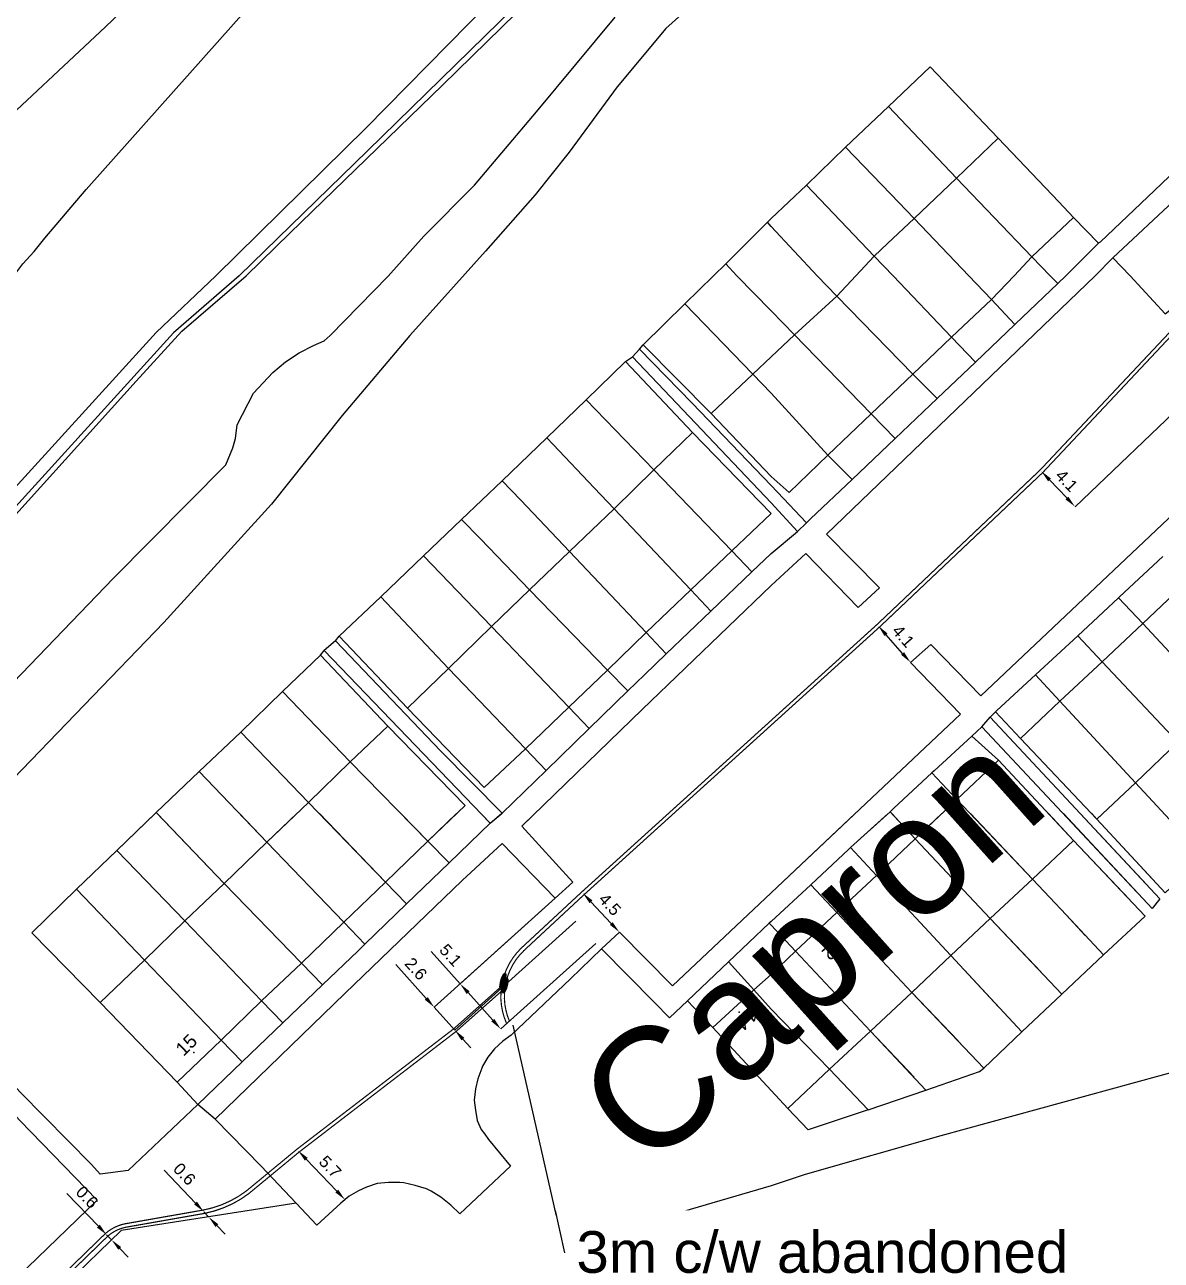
# Model space of a CAD drawing. Header units: millimetres. Extents: x 111502 to 977541, y 8702 to 1044108.
# Drawn here: x 486437.3 to 486532.8, y 236417.4 to 236521.1 of the extents above; entities that cross this region are included whole.
import ezdxf
from ezdxf import colors
from ezdxf.entities.mleader import LeaderData, LeaderLine
from ezdxf.enums import TextEntityAlignment as Align
from ezdxf.math import Vec2, Vec3

# ---------------------------------------------------------------- set-up
doc = ezdxf.new("R2010")
doc.units = ezdxf.units.MM
doc.header["$LTSCALE"] = 0.25
doc.linetypes.add('DASHED2', pattern=[9.525, 6.35, -3.175])
for name, color, linetype in [('00 Text', 7, 'Continuous'), ('E HVSS As Laid Dimensions', 30, 'Continuous'), ('E HVSS As Laid HV', 10, 'Continuous'), ('E HVSS Proposed HV', 10, 'Continuous'), ('X HVSS Site Background', 8, 'Continuous')]:
    doc.layers.add(name, color=color, linetype=linetype)
doc.styles.add('95EE9FB2-FF71-4954-AD40-E1', font='arial.ttf', dxfattribs={"height": 0.2})
doc.styles.add('Arial', font='arial.ttf')
doc.dimstyles.new('HVSS AsLaid', dxfattribs={"dimtxt": 1, "dimasz": 1, "dimexe": 0, "dimexo": 0, "dimgap": 0.5, "dimtad": 1, "dimdec": 1, "dimzin": 1, "dimdsep": 46, "dimtxsty": 'Arial', "dimcen": 0.09, "dimadec": 0, "dimazin": 0, "dimtfac": 1, "dimtdec": 1, "dimtmove": 0, "dimatfit": 3, "dimfxl": 1, "dimtolj": 1, "dimtzin": 0, "dimarcsym": 0})

# ---------------------------------------------------------------- blocks, each defined once
blk = doc.blocks.new('OS MAP 060722')
at = {"layer": 'X HVSS Site Background'}
for points in [[(-2313.93, -2551.56), (-2317.18, -2554.56), (-2322.53, -2560.06), (-2335.88, -2573.86), (-2342.48, -2580.56), (-2345.68, -2583.76), (-2351.53, -2589.91), (-2364.63, -2603.61), (-2366.48, -2605.41), (-2376.63, -2614.86)], [(-2400.13, -2665.37), (-2396.48, -2659.21), (-2395.98, -2658.41), (-2393.38, -2654.06), (-2393.28, -2653.91), (-2390.13, -2648.96), (-2386.43, -2642.96), (-2384.13, -2639.21), (-2382.63, -2636.66), (-2381.33, -2634.86), (-2377.98, -2630.86), (-2374.18, -2626.31), (-2373.43, -2625.31), (-2372.48, -2624.26), (-2371.58, -2623.16), (-2368.13, -2619.06), (-2352.08, -2601.06), (-2343.53, -2591.81), (-2339.68, -2587.76), (-2326.88, -2574.71), (-2319.28, -2566.91), (-2310.58, -2558.51), (-2297.58, -2547.11)], [(-2394.23, -2669.82), (-2393.13, -2668.21), (-2391.08, -2665.26), (-2389.98, -2664.11), (-2382.88, -2656.11), (-2363.93, -2635.16), (-2360.08, -2630.96), (-2354.68, -2626.31), (-2350.98, -2622.71), (-2338.18, -2610.31), (-2328.28, -2600.61), (-2320.73, -2592.96), (-2310.58, -2582.51), (-2298.38, -2570.46), (-2296.53, -2568.66), (-2284.78, -2556.21), (-2274.73, -2545.01)], [(-2383.48, -2656.06), (-2384.33, -2655.31), (-2362.23, -2631.06), (-2357.23, -2626.31), (-2344.63, -2613.91), (-2327.33, -2596.31), (-2310.58, -2578.76), (-2301.18, -2567.91), (-2288.13, -2554.36), (-2276.18, -2541.61), (-2265.78, -2530.11), (-2259.08, -2523.16), (-2258.68, -2522.91), (-2258.28, -2522.61), (-2257.93, -2522.31), (-2257.58, -2521.96), (-2257.28, -2521.56), (-2256.78, -2520.81), (-2256.38, -2519.91), (-2256.13, -2519.11), (-2256.03, -2517.91), (-2254.78, -2518.06)], [(-2254.78, -2518.06), (-2254.58, -2520.16), (-2254.58, -2520.86), (-2254.68, -2521.21), (-2254.78, -2521.61), (-2254.93, -2521.91), (-2255.08, -2522.26), (-2255.28, -2522.51), (-2255.48, -2522.81), (-2255.78, -2523.06), (-2263.63, -2531.81), (-2274.83, -2544.21), (-2287.63, -2558.61), (-2301.23, -2572.41), (-2310.58, -2581.46), (-2327.23, -2598.96), (-2344.48, -2615.81), (-2355.28, -2626.31), (-2360.78, -2631.11), (-2383.48, -2656.06)], [(-2375.65, -2661.88), (-2365.84, -2651.73), (-2356.39, -2642.19), (-2355.79, -2640.76), (-2355.58, -2639.96), (-2355.44, -2638.82), (-2354.07, -2636.15), (-2352.43, -2634.44), (-2351.38, -2633.54), (-2350.24, -2632.78), (-2349.02, -2632.16), (-2348.12, -2631.76), (-2347.61, -2631.32), (-2342.74, -2626.33), (-2339.76, -2622.98), (-2335.49, -2618.71), (-2330.3, -2612.55), (-2323.69, -2604.61)], [(-2315.64, -2602.15), (-2319.44, -2605.55), (-2323.52, -2610.45), (-2327.56, -2615.94), (-2330.41, -2619.51), (-2334.57, -2624.24), (-2340.93, -2631.31), (-2346.61, -2638.05), (-2352.55, -2645.47), (-2361.58, -2655.4), (-2374.98, -2669.3)], [(-2300.73, -2612.11), (-2297.23, -2608.76), (-2291.53, -2614.76)], [(-2304.33, -2615.51), (-2300.73, -2612.11)], [(-2295.03, -2618.11), (-2300.73, -2612.11)], [(-2283.09, -2623.57), (-2283.03, -2623.51), (-2282.93, -2623.46), (-2278.38, -2619.16), (-2273.43, -2614.41), (-2271.76, -2612.83), (-2271.68, -2612.76)], [(-2307.63, -2618.71), (-2304.33, -2615.51)], [(-2304.33, -2615.51), (-2300.53, -2619.47), (-2298.58, -2621.51)], [(-2295.03, -2618.11), (-2291.53, -2614.76)], [(-2291.53, -2614.76), (-2286.43, -2620.11), (-2285.18, -2621.41)], [(-2310.88, -2621.81), (-2310.58, -2621.51), (-2307.63, -2618.71)], [(-2301.93, -2624.66), (-2307.63, -2618.71)], [(-2298.58, -2621.51), (-2295.03, -2618.11)], [(-2288.68, -2624.71), (-2295.03, -2618.11)], [(-2281.88, -2624.81), (-2280.43, -2626.31), (-2277.48, -2629.51), (-2276.68, -2628.86), (-2276.03, -2628.11), (-2275.48, -2627.31), (-2274.98, -2626.31), (-2274.78, -2625.31), (-2274.68, -2624.31), (-2274.78, -2623.31), (-2274.98, -2622.46), (-2275.28, -2621.56), (-2275.73, -2620.66), (-2276.28, -2619.76), (-2276.38, -2619.66)], [(-2281.88, -2624.81), (-2276.38, -2619.66)], [(-2314.38, -2625.31), (-2310.88, -2621.81)], [(-2305.08, -2628.01), (-2306.73, -2626.31), (-2310.58, -2622.16), (-2310.88, -2621.81)], [(-2301.93, -2624.66), (-2300.8, -2623.6), (-2298.58, -2621.51)], [(-2298.58, -2621.51), (-2293.98, -2626.31), (-2292.08, -2628.31)], [(-2285.18, -2621.41), (-2288.68, -2624.71)], [(-2285.18, -2621.41), (-2283.09, -2623.57)], [(-2286.51, -2626.96), (-2285.83, -2626.31), (-2283.09, -2623.57)], [(-2357.28, -2697.11), (-2346.38, -2686.56), (-2336.53, -2677.06), (-2333.18, -2673.96), (-2328.73, -2678.56), (-2327.23, -2677.21), (-2331.53, -2672.51), (-2321.43, -2662.71), (-2310.58, -2652.31), (-2307.68, -2649.61), (-2303.28, -2654.16), (-2301.48, -2652.51), (-2305.93, -2648.01), (-2283.38, -2626.31), (-2281.88, -2624.81)], [(-2305.08, -2628.01), (-2303.48, -2626.31), (-2301.93, -2624.66)], [(-2295.43, -2631.46), (-2300.33, -2626.31), (-2301.93, -2624.66)], [(-2288.68, -2624.71), (-2290.18, -2626.31), (-2292.08, -2628.31)], [(-2286.51, -2626.96), (-2287.14, -2626.31), (-2288.68, -2624.71)], [(-2317.83, -2628.66), (-2315.43, -2626.31), (-2314.38, -2625.31)], [(-2314.38, -2625.31), (-2313.48, -2626.31), (-2310.58, -2629.26), (-2308.63, -2631.26)], [(-2286.51, -2626.96), (-2290.08, -2630.36), (-2290.11, -2630.39)], [(-2308.63, -2631.26), (-2305.08, -2628.01)], [(-2298.68, -2634.56), (-2305.08, -2628.01)], [(-2317.83, -2628.66), (-2321.33, -2632.11)], [(-2317.83, -2628.66), (-2312.13, -2634.56)], [(-2292.08, -2628.31), (-2295.43, -2631.46)], [(-2290.11, -2630.39), (-2292.08, -2628.31)], [(-2290.11, -2630.39), (-2293.43, -2633.56)], [(-2321.63, -2632.46), (-2321.33, -2632.11)], [(-2321.33, -2632.11), (-2315.63, -2637.86)], [(-2312.13, -2634.56), (-2310.58, -2633.11), (-2308.63, -2631.26)], [(-2302.18, -2637.91), (-2308.63, -2631.26)], [(-2295.43, -2631.46), (-2298.68, -2634.56)], [(-2295.43, -2631.46), (-2293.43, -2633.56)], [(-2322.83, -2633.51), (-2322.23, -2633.11)], [(-2322.23, -2633.11), (-2321.63, -2632.46)], [(-2308.38, -2647.76), (-2310.58, -2645.36), (-2322.23, -2633.11)], [(-2309.56, -2644.99), (-2310.58, -2643.91), (-2317.23, -2637.01), (-2321.63, -2632.46)], [(-2326.13, -2636.71), (-2322.83, -2633.51)], [(-2322.83, -2633.51), (-2317.18, -2639.46)], [(-2293.43, -2633.56), (-2296.63, -2636.61)], [(-2312.13, -2634.56), (-2315.63, -2637.86)], [(-2305.83, -2641.36), (-2310.58, -2636.16), (-2312.13, -2634.56)], [(-2298.68, -2634.56), (-2302.18, -2637.91)], [(-2298.68, -2634.56), (-2296.63, -2636.61)], [(-2329.43, -2639.91), (-2326.13, -2636.71)], [(-2326.13, -2636.71), (-2320.43, -2642.61)], [(-2296.63, -2636.61), (-2300.18, -2639.96)], [(-2315.63, -2637.86), (-2310.58, -2643.16), (-2309.08, -2644.51), (-2305.83, -2641.36)], [(-2302.18, -2637.91), (-2305.83, -2641.36)], [(-2302.18, -2637.91), (-2300.18, -2639.96)], [(-2324.83, -2682.81), (-2323.33, -2681.41), (-2318.88, -2685.91), (-2310.58, -2678.11), (-2294.68, -2663.11), (-2298.88, -2658.76), (-2297.18, -2657.26), (-2292.98, -2661.56), (-2268.63, -2638.56)], [(-2317.18, -2639.46), (-2320.43, -2642.61)], [(-2313.88, -2649.41), (-2310.58, -2646.26), (-2317.18, -2639.46)], [(-2333.18, -2643.51), (-2329.43, -2639.91)], [(-2323.78, -2645.86), (-2325.44, -2644.11), (-2328.9, -2640.46), (-2329.43, -2639.91)], [(-2300.18, -2639.96), (-2303.78, -2643.41)], [(-2305.83, -2641.36), (-2303.78, -2643.41)], [(-2320.43, -2642.61), (-2323.78, -2645.86)], [(-2320.43, -2642.61), (-2313.88, -2649.41)], [(-2336.58, -2646.76), (-2333.18, -2643.51)], [(-2333.18, -2643.51), (-2331.62, -2645.15), (-2327.53, -2649.46)], [(-2303.78, -2643.41), (-2307.28, -2646.71), (-2307.63, -2647.06)], [(-2307.63, -2647.06), (-2309.56, -2644.99)], [(-2339.78, -2649.81), (-2336.58, -2646.76)], [(-2330.88, -2652.66), (-2335.01, -2648.38), (-2336.58, -2646.76)], [(-2323.78, -2645.86), (-2327.53, -2649.46)], [(-2317.33, -2652.66), (-2323.78, -2645.86)], [(-2312.2, -2651.16), (-2310.58, -2649.61), (-2308.38, -2647.76)], [(-2308.38, -2647.76), (-2307.63, -2647.06)], [(-2343.38, -2653.26), (-2339.78, -2649.81)], [(-2339.78, -2649.81), (-2334.08, -2655.76)], [(-2327.53, -2649.46), (-2330.88, -2652.66)], [(-2327.53, -2649.46), (-2321.08, -2656.26)], [(-2317.33, -2652.66), (-2313.88, -2649.41)], [(-2313.88, -2649.41), (-2312.2, -2651.16)], [(-2277.7, -2649.87), (-2281.33, -2653.26), (-2281.41, -2653.33)], [(-2312.2, -2651.16), (-2315.64, -2654.45)], [(-2330.88, -2652.66), (-2334.08, -2655.76)], [(-2324.33, -2659.41), (-2330.88, -2652.66)], [(-2321.08, -2656.26), (-2317.33, -2652.66)], [(-2317.33, -2652.66), (-2315.64, -2654.45)], [(-2275.68, -2652.01), (-2279.38, -2655.51)], [(-2346.88, -2656.56), (-2343.38, -2653.26)], [(-2337.68, -2659.26), (-2343.38, -2653.26)], [(-2281.41, -2653.33), (-2284.84, -2656.52)], [(-2281.41, -2653.33), (-2279.38, -2655.51)], [(-2315.64, -2654.45), (-2319.39, -2658.04)], [(-2334.08, -2655.76), (-2337.68, -2659.26)], [(-2334.08, -2655.76), (-2327.58, -2662.51)], [(-2279.38, -2655.51), (-2282.78, -2658.71)], [(-2273.08, -2662.26), (-2279.38, -2655.51)], [(-2347.18, -2656.96), (-2348.13, -2657.76)], [(-2347.18, -2656.96), (-2346.88, -2656.56)], [(-2333.18, -2671.41), (-2338.33, -2666.21), (-2347.18, -2656.96)], [(-2341.13, -2662.61), (-2346.88, -2656.56)], [(-2324.33, -2659.41), (-2321.08, -2656.26)], [(-2321.08, -2656.26), (-2319.39, -2658.04)], [(-2284.84, -2656.52), (-2288.36, -2659.79), (-2288.37, -2659.8)], [(-2284.84, -2656.52), (-2282.78, -2658.71)], [(-2351.63, -2661.21), (-2348.43, -2658.16)], [(-2348.43, -2658.16), (-2348.13, -2657.76)], [(-2348.43, -2658.16), (-2342.78, -2664.11)], [(-2348.13, -2657.76), (-2334.18, -2672.26)], [(-2319.39, -2658.04), (-2321.23, -2659.81), (-2322.63, -2661.16)], [(-2282.78, -2658.71), (-2286.33, -2662.01)], [(-2276.43, -2665.46), (-2282.78, -2658.71)], [(-2337.68, -2659.26), (-2341.13, -2662.61)], [(-2331.23, -2666.01), (-2337.68, -2659.26)], [(-2327.58, -2662.51), (-2324.33, -2659.41)], [(-2324.33, -2659.41), (-2322.63, -2661.16)], [(-2288.37, -2659.8), (-2288.38, -2659.81), (-2291.63, -2662.81), (-2291.74, -2662.92)], [(-2288.37, -2659.8), (-2286.33, -2662.01)], [(-2355.13, -2664.61), (-2351.63, -2661.21)], [(-2351.63, -2661.21), (-2345.93, -2667.11)], [(-2322.63, -2661.16), (-2325.86, -2664.3)], [(-2286.33, -2662.01), (-2289.63, -2665.16)], [(-2279.98, -2668.86), (-2286.33, -2662.01)], [(-2341.13, -2662.61), (-2334.68, -2669.26), (-2331.23, -2666.01)], [(-2331.23, -2666.01), (-2327.58, -2662.51)], [(-2327.58, -2662.51), (-2325.86, -2664.3)], [(-2292.88, -2664.16), (-2292.18, -2663.36)], [(-2291.74, -2662.92), (-2292.18, -2663.36)], [(-2292.18, -2663.36), (-2279.04, -2677.42)], [(-2291.74, -2662.92), (-2289.63, -2665.16)], [(-2342.78, -2664.11), (-2345.93, -2667.11)], [(-2342.78, -2664.11), (-2336.28, -2670.76), (-2339.43, -2673.76)], [(-2325.86, -2664.3), (-2329.49, -2667.83)], [(-2292.88, -2664.16), (-2293.73, -2664.96)], [(-2279.83, -2678.07), (-2292.88, -2664.16)], [(-2358.63, -2667.91), (-2355.13, -2664.61)], [(-2349.43, -2670.51), (-2355.13, -2664.61)], [(-2293.73, -2664.96), (-2296.88, -2667.86), (-2297.08, -2668.04)], [(-2291.48, -2666.96), (-2293.73, -2664.96)], [(-2289.63, -2665.16), (-2283.23, -2671.91)], [(-2279.98, -2668.86), (-2276.43, -2665.46)], [(-2331.23, -2666.01), (-2329.49, -2667.83)], [(-2345.93, -2667.11), (-2349.43, -2670.51)], [(-2345.93, -2667.11), (-2339.43, -2673.76)], [(-2294.98, -2670.26), (-2291.48, -2666.96)], [(-2291.48, -2666.96), (-2285.18, -2673.71)], [(-2362.23, -2671.36), (-2358.63, -2667.91)], [(-2358.63, -2667.91), (-2352.93, -2673.86)], [(-2329.49, -2667.83), (-2333.18, -2671.41)], [(-2297.08, -2668.04), (-2300.28, -2671.01), (-2300.6, -2671.3)], [(-2297.08, -2668.04), (-2294.98, -2670.26)], [(-2283.23, -2671.91), (-2279.98, -2668.86)], [(-2276.03, -2673.11), (-2279.98, -2668.86)], [(-2349.43, -2670.51), (-2352.93, -2673.86)], [(-2342.98, -2677.21), (-2349.43, -2670.51)], [(-2298.48, -2673.56), (-2294.98, -2670.26)], [(-2288.63, -2676.96), (-2294.98, -2670.26)], [(-2365.53, -2674.56), (-2362.23, -2671.36)], [(-2365.53, -2674.56), (-2362.32, -2671.45)], [(-2356.53, -2677.31), (-2362.23, -2671.36)], [(-2356.53, -2677.31), (-2362.14, -2671.45)], [(-2357.28, -2697.11), (-2346.38, -2686.56), (-2336.53, -2677.06), (-2333.18, -2673.96), (-2328.73, -2678.56), (-2327.23, -2677.21), (-2331.53, -2672.51), (-2330.43, -2671.45)], [(-2355.24, -2671.45), (-2352.93, -2673.86)], [(-2350.41, -2671.45), (-2352.93, -2673.86)], [(-2342.98, -2677.21), (-2348.52, -2671.45)], [(-2341.68, -2671.45), (-2339.43, -2673.76)], [(-2337, -2671.45), (-2339.43, -2673.76)], [(-2334.96, -2671.45), (-2334.18, -2672.26)], [(-2334.18, -2672.26), (-2333.18, -2671.41)], [(-2334.18, -2672.26), (-2333.22, -2671.45)], [(-2324.83, -2682.81), (-2323.33, -2681.41), (-2318.88, -2685.91), (-2310.58, -2678.11), (-2303.52, -2671.45)], [(-2300.6, -2671.3), (-2303.92, -2674.31)], [(-2300.76, -2671.45), (-2303.92, -2674.31)], [(-2300.6, -2671.3), (-2298.48, -2673.56)], [(-2300.46, -2671.45), (-2298.48, -2673.56)], [(-2298.48, -2673.56), (-2296.24, -2671.45)], [(-2288.63, -2676.96), (-2293.85, -2671.45)], [(-2287.29, -2671.45), (-2285.18, -2673.71)], [(-2284.62, -2671.45), (-2277.93, -2678.61), (-2278.58, -2679.41), (-2286.04, -2671.45)], [(-2283.66, -2671.45), (-2283.23, -2671.91)], [(-2283.23, -2671.91), (-2282.74, -2671.45)], [(-2334.18, -2672.26), (-2337.64, -2675.59)], [(-2334.18, -2672.26), (-2337.64, -2675.59)], [(-2278.52, -2676.99), (-2283.23, -2671.91)], [(-2274.23, -2675.06), (-2277.48, -2678.11), (-2283.23, -2671.91)], [(-2342.98, -2677.21), (-2339.43, -2673.76)], [(-2342.98, -2677.21), (-2339.43, -2673.76)], [(-2339.43, -2673.76), (-2337.64, -2675.59)], [(-2339.43, -2673.76), (-2337.64, -2675.59)], [(-2301.73, -2676.66), (-2298.48, -2673.56)], [(-2301.73, -2676.66), (-2298.48, -2673.56)], [(-2292.18, -2680.26), (-2298.48, -2673.56)], [(-2292.18, -2680.26), (-2298.48, -2673.56)], [(-2288.63, -2676.96), (-2285.18, -2673.71)], [(-2288.63, -2676.96), (-2285.18, -2673.71)], [(-2280.52, -2678.64), (-2285.18, -2673.71)], [(-2282.68, -2683.31), (-2279.18, -2680.06), (-2285.18, -2673.71)], [(-2368.93, -2677.81), (-2365.53, -2674.56)], [(-2368.93, -2677.81), (-2365.53, -2674.56)], [(-2365.53, -2674.56), (-2359.83, -2680.46)], [(-2365.53, -2674.56), (-2359.83, -2680.46)], [(-2352.93, -2673.86), (-2356.53, -2677.31)], [(-2352.93, -2673.86), (-2356.53, -2677.31)], [(-2352.93, -2673.86), (-2346.48, -2680.56)], [(-2352.93, -2673.86), (-2346.48, -2680.56)], [(-2303.92, -2674.31), (-2304.08, -2674.46), (-2307.23, -2677.41), (-2307.26, -2677.44)], [(-2303.92, -2674.31), (-2304.08, -2674.46), (-2307.23, -2677.41), (-2307.26, -2677.44)], [(-2303.92, -2674.31), (-2301.73, -2676.66)], [(-2303.92, -2674.31), (-2301.73, -2676.66)], [(-2337.64, -2675.59), (-2341.22, -2679.04)], [(-2337.64, -2675.59), (-2341.22, -2679.04)], [(-2305.08, -2679.76), (-2301.73, -2676.66)], [(-2305.08, -2679.76), (-2301.73, -2676.66)], [(-2295.48, -2683.36), (-2301.73, -2676.66)], [(-2295.48, -2683.36), (-2301.73, -2676.66)], [(-2366.93, -2687.31), (-2372.68, -2681.46), (-2368.93, -2677.81)], [(-2366.93, -2687.31), (-2372.68, -2681.46), (-2368.93, -2677.81)], [(-2363.23, -2683.76), (-2368.93, -2677.81)], [(-2363.23, -2683.76), (-2368.93, -2677.81)], [(-2356.53, -2677.31), (-2359.83, -2680.46)], [(-2356.53, -2677.31), (-2359.83, -2680.46)], [(-2350.03, -2684.01), (-2356.53, -2677.31)], [(-2350.03, -2684.01), (-2356.53, -2677.31)], [(-2346.48, -2680.56), (-2342.98, -2677.21)], [(-2346.48, -2680.56), (-2342.98, -2677.21)], [(-2342.98, -2677.21), (-2341.22, -2679.04)], [(-2342.98, -2677.21), (-2341.22, -2679.04)], [(-2307.26, -2677.44), (-2310.58, -2680.51), (-2310.74, -2680.66)], [(-2307.26, -2677.44), (-2310.58, -2680.51), (-2310.74, -2680.66)], [(-2307.26, -2677.44), (-2305.08, -2679.76)], [(-2307.26, -2677.44), (-2305.08, -2679.76)], [(-2292.18, -2680.26), (-2288.63, -2676.96)], [(-2292.18, -2680.26), (-2288.63, -2676.96)], [(-2287.18, -2678.5), (-2288.63, -2676.96)], [(-2287.18, -2678.5), (-2288.63, -2676.96)], [(-2285.82, -2679.95), (-2287.18, -2678.5)], [(-2285.82, -2679.95), (-2287.18, -2678.5)], [(-2341.22, -2679.04), (-2344.7, -2682.4)], [(-2341.22, -2679.04), (-2344.7, -2682.4)], [(-2308.53, -2683.01), (-2305.08, -2679.76)], [(-2308.53, -2683.01), (-2305.08, -2679.76)], [(-2298.78, -2686.46), (-2305.08, -2679.76)], [(-2298.78, -2686.46), (-2305.08, -2679.76)], [(-2284.2, -2681.69), (-2285.82, -2679.95)], [(-2282.68, -2683.31), (-2285.82, -2679.95)], [(-2359.83, -2680.46), (-2363.23, -2683.76)], [(-2359.83, -2680.46), (-2363.23, -2683.76)], [(-2359.83, -2680.46), (-2353.38, -2687.16)], [(-2359.83, -2680.46), (-2353.38, -2687.16)], [(-2350.03, -2684.01), (-2346.48, -2680.56)], [(-2350.03, -2684.01), (-2346.48, -2680.56)], [(-2346.48, -2680.56), (-2344.7, -2682.4)], [(-2346.48, -2680.56), (-2344.7, -2682.4)], [(-2314.17, -2683.9), (-2310.74, -2680.66)], [(-2314.17, -2683.9), (-2310.74, -2680.66)], [(-2310.74, -2680.66), (-2310.58, -2680.83), (-2308.53, -2683.01)], [(-2310.74, -2680.66), (-2310.58, -2680.83), (-2308.53, -2683.01)], [(-2295.48, -2683.36), (-2292.18, -2680.26)], [(-2295.48, -2683.36), (-2292.18, -2680.26)], [(-2287.92, -2684.77), (-2292.18, -2680.26)], [(-2286.18, -2686.61), (-2292.18, -2680.26)], [(-2324.83, -2682.81), (-2327.43, -2685.31), (-2332.43, -2690.06), (-2333.13, -2690.56), (-2333.83, -2691.21), (-2334.38, -2691.91), (-2334.83, -2692.66), (-2334.88, -2692.81), (-2335.23, -2693.71), (-2335.43, -2694.56), (-2335.53, -2695.51), (-2335.43, -2696.36), (-2335.28, -2697.21), (-2334.93, -2697.96), (-2334.63, -2698.36), (-2334.33, -2698.81), (-2332.48, -2701.06), (-2336.73, -2705.06), (-2337.48, -2704.31), (-2338.33, -2703.66), (-2339.13, -2703.16), (-2339.53, -2702.96), (-2340.48, -2702.66), (-2341.43, -2702.46), (-2341.78, -2702.41), (-2342.73, -2702.41), (-2343.68, -2702.51), (-2344.58, -2702.81), (-2345.23, -2703.11), (-2346.03, -2703.56), (-2346.73, -2704.16), (-2348.73, -2706.01), (-2350.48, -2704.16)], [(-2324.83, -2682.81), (-2327.43, -2685.31), (-2332.43, -2690.06), (-2333.13, -2690.56), (-2333.83, -2691.21), (-2334.38, -2691.91), (-2334.83, -2692.66), (-2334.88, -2692.81), (-2335.23, -2693.71), (-2335.43, -2694.56), (-2335.53, -2695.51), (-2335.43, -2696.36), (-2335.28, -2697.21), (-2334.93, -2697.96), (-2334.63, -2698.36), (-2334.33, -2698.81), (-2332.48, -2701.06), (-2336.73, -2705.06), (-2337.48, -2704.31), (-2338.33, -2703.66), (-2339.13, -2703.16), (-2339.53, -2702.96), (-2340.48, -2702.66), (-2341.43, -2702.46), (-2341.78, -2702.41), (-2342.73, -2702.41), (-2343.68, -2702.51), (-2344.58, -2702.81), (-2345.23, -2703.11), (-2346.03, -2703.56), (-2346.73, -2704.16), (-2348.73, -2706.01), (-2350.48, -2704.16)], [(-2344.7, -2682.4), (-2345.28, -2682.96), (-2348.27, -2685.83)], [(-2344.7, -2682.4), (-2345.28, -2682.96), (-2348.27, -2685.83)], [(-2324.83, -2682.81), (-2320.38, -2687.31), (-2319.12, -2688.59), (-2317.61, -2687.16)], [(-2324.83, -2682.81), (-2320.38, -2687.31), (-2319.12, -2688.59), (-2317.61, -2687.16)], [(-2312.03, -2686.26), (-2310.58, -2684.96), (-2308.53, -2683.01)], [(-2312.03, -2686.26), (-2310.58, -2684.96), (-2308.53, -2683.01)], [(-2302.23, -2689.71), (-2308.53, -2683.01)], [(-2302.23, -2689.71), (-2308.53, -2683.01)], [(-2363.23, -2683.76), (-2366.93, -2687.31)], [(-2363.23, -2683.76), (-2366.93, -2687.31)], [(-2356.78, -2690.46), (-2363.23, -2683.76)], [(-2356.78, -2690.46), (-2363.23, -2683.76)], [(-2353.38, -2687.16), (-2350.03, -2684.01)], [(-2353.38, -2687.16), (-2350.03, -2684.01)], [(-2350.03, -2684.01), (-2348.27, -2685.83)], [(-2350.03, -2684.01), (-2348.27, -2685.83)], [(-2317.61, -2687.16), (-2314.17, -2683.9)], [(-2317.61, -2687.16), (-2314.17, -2683.9)], [(-2314.17, -2683.9), (-2312.03, -2686.26)], [(-2314.17, -2683.9), (-2312.03, -2686.26)], [(-2298.78, -2686.46), (-2295.48, -2683.36)], [(-2298.78, -2686.46), (-2295.48, -2683.36)], [(-2291.45, -2687.69), (-2295.48, -2683.36)], [(-2289.53, -2689.76), (-2295.48, -2683.36)], [(-2286.18, -2686.61), (-2282.68, -2683.31)], [(-2358.73, -2695.86), (-2364.58, -2701.41), (-2366.93, -2701.71), (-2367.68, -2700.91), (-2373.63, -2694.86), (-2374.28, -2694.16), (-2378.29, -2689.88), (-2380.33, -2687.7), (-2383.25, -2684.71)], [(-2358.73, -2695.86), (-2364.58, -2701.41), (-2366.93, -2701.71), (-2367.68, -2700.91), (-2373.63, -2694.86), (-2374.28, -2694.16), (-2378.29, -2689.88), (-2380.33, -2687.7), (-2383.25, -2684.71)], [(-2348.27, -2685.83), (-2351.59, -2689.02)], [(-2348.27, -2685.83), (-2351.59, -2689.02)], [(-2257.53, -2686.06), (-2261.88, -2688.36), (-2265.23, -2689.81), (-2267.73, -2690.66), (-2296.33, -2698.51), (-2307.73, -2701.76), (-2310.58, -2702.71), (-2318.53, -2705.01), (-2322.64, -2706.27), (-2327.21, -2707.68)], [(-2356.78, -2690.46), (-2353.38, -2687.16)], [(-2356.78, -2690.46), (-2353.38, -2687.16)], [(-2353.38, -2687.16), (-2351.59, -2689.02)], [(-2353.38, -2687.16), (-2351.59, -2689.02)], [(-2315.48, -2689.41), (-2317.61, -2687.16)], [(-2315.48, -2689.41), (-2317.61, -2687.16)], [(-2315.48, -2689.41), (-2312.03, -2686.26)], [(-2315.48, -2689.41), (-2312.03, -2686.26)], [(-2305.68, -2692.91), (-2310.58, -2687.86), (-2312.03, -2686.26)], [(-2305.68, -2692.91), (-2310.58, -2687.86), (-2312.03, -2686.26)], [(-2302.23, -2689.71), (-2298.78, -2686.46)], [(-2302.23, -2689.71), (-2298.78, -2686.46)], [(-2294.89, -2690.54), (-2298.78, -2686.46)], [(-2292.73, -2692.81), (-2298.78, -2686.46)], [(-2289.53, -2689.76), (-2286.18, -2686.61)], [(-2366.93, -2687.31), (-2360.48, -2694.01)], [(-2366.93, -2687.31), (-2360.48, -2694.01)], [(-2351.59, -2689.02), (-2355.01, -2692.3)], [(-2351.59, -2689.02), (-2355.01, -2692.3)], [(-2309.18, -2696.21), (-2310.58, -2694.71), (-2315.48, -2689.41)], [(-2309.18, -2696.21), (-2310.58, -2694.71), (-2315.48, -2689.41)], [(-2305.68, -2692.91), (-2302.23, -2689.71)], [(-2305.68, -2692.91), (-2302.23, -2689.71)], [(-2298.58, -2693.59), (-2302.23, -2689.71)], [(-2297.58, -2694.66), (-2302.23, -2689.71)], [(-2292.73, -2692.81), (-2289.53, -2689.76)], [(-2360.48, -2694.01), (-2356.78, -2690.46)], [(-2360.48, -2694.01), (-2356.78, -2690.46)], [(-2356.78, -2690.46), (-2355.01, -2692.3)], [(-2356.78, -2690.46), (-2355.01, -2692.3)], [(-2355.01, -2692.3), (-2358.73, -2695.86)], [(-2355.01, -2692.3), (-2358.73, -2695.86)], [(-2309.18, -2696.21), (-2305.68, -2692.91)], [(-2309.18, -2696.21), (-2305.68, -2692.91)], [(-2302.43, -2696.31), (-2305.68, -2692.91)], [(-2302.43, -2696.31), (-2305.68, -2692.91)], [(-2297.58, -2694.66), (-2293.08, -2693.11), (-2292.73, -2692.81)], [(-2360.48, -2694.01), (-2358.73, -2695.86)], [(-2360.48, -2694.01), (-2358.73, -2695.86)], [(-2375.28, -2695.36), (-2375.13, -2695.66), (-2373.68, -2697.21), (-2367.18, -2703.91)], [(-2375.28, -2695.36), (-2375.13, -2695.66), (-2373.68, -2697.21), (-2367.18, -2703.91)], [(-2302.43, -2696.31), (-2297.58, -2694.66)], [(-2357.28, -2697.11), (-2358.73, -2695.86)], [(-2357.28, -2697.11), (-2358.73, -2695.86)], [(-2302.43, -2696.31), (-2307.48, -2698.01), (-2309.18, -2696.21)], [(-2302.43, -2696.31), (-2307.48, -2698.01), (-2309.18, -2696.21)], [(-2302.43, -2696.31), (-2301.45, -2695.98)], [(-2350.48, -2704.16), (-2353.43, -2701.06), (-2357.28, -2697.11)], [(-2350.48, -2704.16), (-2353.43, -2701.06), (-2357.28, -2697.11)], [(-2308.91, -2702.15), (-2310.58, -2702.71), (-2318.53, -2705.01), (-2322.64, -2706.27), (-2327.21, -2707.68)], [(-2350.48, -2704.16), (-2365.18, -2706.46), (-2374.53, -2715.51), (-2384.58, -2725.41), (-2388.18, -2728.86), (-2388.48, -2729.11), (-2388.68, -2729.41), (-2388.73, -2729.61), (-2388.73, -2730.01), (-2388.68, -2730.41), (-2388.48, -2730.76), (-2388.13, -2731.06), (-2383.96, -2735.27)], [(-2350.48, -2704.16), (-2365.18, -2706.46), (-2374.53, -2715.51), (-2384.58, -2725.41), (-2388.18, -2728.86), (-2388.48, -2729.11), (-2388.68, -2729.41), (-2388.73, -2729.61), (-2388.73, -2730.01), (-2388.68, -2730.41), (-2388.48, -2730.76), (-2388.13, -2731.06), (-2383.96, -2735.27)], [(-2367.18, -2703.91), (-2373.88, -2710.36)], [(-2367.18, -2703.91), (-2373.88, -2710.36)]]:
    blk.add_lwpolyline(points, dxfattribs=at)
for p in [(-2306.03, -2682.21), (-2313.28, -2688.11), (-2359.08, -2691.51)]:
    blk.add_point(p, dxfattribs=at)
at = {"layer": 'X HVSS Site Background', "style": '95EE9FB2-FF71-4954-AD40-E1'}
for s, rotation, p in [('12', 223.9, (-2306.03, -2682.21)), ('14', 223, (-2313.28, -2688.11)), ('15', 44.1, (-2359.08, -2691.51))]:
    blk.add_text(s, height=1.125, rotation=rotation, dxfattribs=at).set_placement(p, align=Align.BOTTOM_CENTER)
blk = doc.blocks.new('*D1772')
at = {"layer": 'Defpoints', "color": 0, "transparency": 16777216}
for p in [(486484.18, 236448.19), (486484.18, 236448.19), (486487.25, 236444.9)]:
    blk.add_point(p, dxfattribs=at)
at = {"layer": 'E HVSS As Laid Dimensions', "color": 0, "lineweight": -2, "transparency": 16777216}
blk.add_line((486486.57, 236445.63), (486484.86, 236447.46), dxfattribs=at)
at = {"layer": 'E HVSS As Laid Dimensions', "color": 0, "transparency": 16777216}
for points in [[(486484.98, 236447.57), (486484.74, 236447.34), (486484.18, 236448.19)], [(486486.69, 236445.74), (486486.45, 236445.52), (486487.25, 236444.9)]]:
    blk.add_solid(points, dxfattribs=at)
at = {"layer": 'E HVSS As Laid Dimensions', "color": 0, "transparency": 16777216, "insert": (486486.45, 236447.23), "char_height": 1, "attachment_point": 5, "rotation": 313.0251, "style": 'Arial'}
blk.add_mtext('\\A1;4.5', dxfattribs=at)
blk = doc.blocks.new('*D1773')
at = {"layer": 'Defpoints', "color": 0, "transparency": 16777216}
for p in [(486508.99, 236470.62), (486508.99, 236470.62), (486511.7, 236467.55)]:
    blk.add_point(p, dxfattribs=at)
at = {"layer": 'E HVSS As Laid Dimensions', "color": 0, "lineweight": -2, "transparency": 16777216}
blk.add_line((486511.04, 236468.3), (486509.65, 236469.87), dxfattribs=at)
at = {"layer": 'E HVSS As Laid Dimensions', "color": 0, "transparency": 16777216}
for points in [[(486509.77, 236469.98), (486509.52, 236469.76), (486508.99, 236470.62)], [(486511.16, 236468.41), (486510.91, 236468.19), (486511.7, 236467.55)]]:
    blk.add_solid(points, dxfattribs=at)
at = {"layer": 'E HVSS As Laid Dimensions', "color": 0, "transparency": 16777216, "insert": (486511.1, 236469.75), "char_height": 1, "attachment_point": 5, "rotation": 311.4237, "style": 'Arial'}
blk.add_mtext('\\A1;4.1', dxfattribs=at)
blk = doc.blocks.new('*D1774')
at = {"layer": 'Defpoints', "color": 0, "transparency": 16777216}
for p in [(486481.85, 236447.75), (486485.26, 236443.96), (486477.28, 236436.78)]:
    blk.add_point(p, dxfattribs=at)
at = {"layer": 'E HVSS As Laid Dimensions', "color": 0, "lineweight": -2, "transparency": 16777216}
for p, q in [((486481.85, 236447.75), (486473.87, 236440.57)), ((486473.87, 236440.57), (486471.44, 236443.27)), ((486485.26, 236443.96), (486477.28, 236436.78)), ((486476.61, 236437.52), (486474.54, 236439.83))]:
    blk.add_line(p, q, dxfattribs=at)
at = {"layer": 'E HVSS As Laid Dimensions', "color": 0, "transparency": 16777216}
for points in [[(486474.66, 236439.94), (486474.42, 236439.71), (486473.87, 236440.57)], [(486476.74, 236437.63), (486476.49, 236437.41), (486477.28, 236436.78)]]:
    blk.add_solid(points, dxfattribs=at)
at = {"layer": 'E HVSS As Laid Dimensions', "color": 0, "transparency": 16777216, "insert": (486473.07, 236442.97), "char_height": 1, "attachment_point": 5, "rotation": 311.9872, "style": 'Arial'}
blk.add_mtext('\\A1;5.1', dxfattribs=at)
blk = doc.blocks.new('*D1775')
at = {"layer": 'Defpoints', "color": 0, "transparency": 16777216}
for p in [(486534.82, 236495.17), (486537.65, 236492.2), (486522.69, 236483.59)]:
    blk.add_point(p, dxfattribs=at)
at = {"layer": 'E HVSS As Laid Dimensions', "color": 0, "lineweight": -2, "transparency": 16777216}
for p, q in [((486537.65, 236492.2), (486525.52, 236480.62)), ((486524.83, 236481.35), (486523.38, 236482.87))]:
    blk.add_line(p, q, dxfattribs=at)
at = {"layer": 'E HVSS As Laid Dimensions', "color": 0, "transparency": 16777216}
for points in [[(486523.5, 236482.98), (486523.26, 236482.75), (486522.69, 236483.59)], [(486524.96, 236481.46), (486524.71, 236481.23), (486525.52, 236480.62)]]:
    blk.add_solid(points, dxfattribs=at)
at = {"layer": 'E HVSS As Laid Dimensions', "color": 0, "transparency": 16777216, "insert": (486524.83, 236482.8), "char_height": 1, "attachment_point": 5, "rotation": 313.6706, "style": 'Arial'}
blk.add_mtext('\\A1;4.1', dxfattribs=at)
blk = doc.blocks.new('*D1777')
at = {"layer": 'Defpoints', "color": 0, "transparency": 16777216}
for p in [(486540.87, 236507.44), (486531.57, 236498.57), (486537.65, 236492.2)]:
    blk.add_point(p, dxfattribs=at)
at = {"layer": 'E HVSS As Laid Dimensions', "color": 0, "lineweight": -2, "transparency": 16777216}
for p, q in [((486546.26, 236501.8), (486541.56, 236506.72)), ((486537.65, 236492.2), (486546.95, 236501.08))]:
    blk.add_line(p, q, dxfattribs=at)
at = {"layer": 'E HVSS As Laid Dimensions', "color": 0, "transparency": 16777216}
for points in [[(486541.68, 236506.83), (486541.44, 236506.6), (486540.87, 236507.44)], [(486546.38, 236501.92), (486546.14, 236501.69), (486546.95, 236501.08)]]:
    blk.add_solid(points, dxfattribs=at)
at = {"layer": 'E HVSS As Laid Dimensions', "color": 0, "transparency": 16777216, "insert": (486544.64, 236504.96), "char_height": 1, "attachment_point": 5, "rotation": 313.6706, "style": 'Arial'}
blk.add_mtext('\\A1;8.8', dxfattribs=at)
blk = doc.blocks.new('*D2067')
at = {"layer": 'Defpoints', "color": 0, "transparency": 16777216}
for p in [(486444.18, 236419.5), (486444.18, 236419.5), (486444.6, 236419.07)]:
    blk.add_point(p, dxfattribs=at)
at = {"layer": 'E HVSS As Laid Dimensions', "color": 0, "lineweight": -2, "transparency": 16777216}
for p, q in [((486443.49, 236420.22), (486440.84, 236422.98)), ((486444.6, 236419.07), (486444.18, 236419.5)), ((486445.29, 236418.35), (486445.98, 236417.63))]:
    blk.add_line(p, q, dxfattribs=at)
at = {"layer": 'E HVSS As Laid Dimensions', "color": 0, "transparency": 16777216}
for points in [[(486443.61, 236420.34), (486443.37, 236420.11), (486444.18, 236419.5)], [(486445.41, 236418.47), (486445.17, 236418.24), (486444.6, 236419.07)]]:
    blk.add_solid(points, dxfattribs=at)
at = {"layer": 'E HVSS As Laid Dimensions', "color": 0, "transparency": 16777216, "insert": (486442.54, 236422.66), "char_height": 1, "attachment_point": 5, "rotation": 313.9109, "style": 'Arial'}
blk.add_mtext('\\A1;0.6', dxfattribs=at)
blk = doc.blocks.new('*D2069')
at = {"layer": 'Defpoints', "color": 0, "transparency": 16777216}
for p in [(486460.26, 236426.57), (486460.26, 236426.57), (486464.2, 236422.45)]:
    blk.add_point(p, dxfattribs=at)
at = {"layer": 'E HVSS As Laid Dimensions', "color": 0, "lineweight": -2, "transparency": 16777216}
blk.add_line((486463.51, 236423.17), (486460.95, 236425.85), dxfattribs=at)
at = {"layer": 'E HVSS As Laid Dimensions', "color": 0, "transparency": 16777216}
for points in [[(486461.07, 236425.96), (486460.83, 236425.73), (486460.26, 236426.57)], [(486463.63, 236423.29), (486463.39, 236423.06), (486464.2, 236422.45)]]:
    blk.add_solid(points, dxfattribs=at)
at = {"layer": 'E HVSS As Laid Dimensions', "color": 0, "transparency": 16777216, "insert": (486462.96, 236425.21), "char_height": 1, "attachment_point": 5, "rotation": 313.741, "style": 'Arial'}
blk.add_mtext('\\A1;5.7', dxfattribs=at)
blk = doc.blocks.new('*D2073')
at = {"layer": 'Defpoints', "color": 0, "transparency": 16777216}
for p in [(486452.34, 236421.44), (486452.34, 236421.44), (486452.75, 236421)]:
    blk.add_point(p, dxfattribs=at)
at = {"layer": 'E HVSS As Laid Dimensions', "color": 0, "lineweight": -2, "transparency": 16777216}
for p, q in [((486451.65, 236422.16), (486449.02, 236424.93)), ((486452.75, 236421), (486452.34, 236421.44)), ((486453.44, 236420.27), (486454.13, 236419.55))]:
    blk.add_line(p, q, dxfattribs=at)
at = {"layer": 'E HVSS As Laid Dimensions', "color": 0, "transparency": 16777216}
for points in [[(486451.77, 236422.28), (486451.53, 236422.05), (486452.34, 236421.44)], [(486453.56, 236420.39), (486453.32, 236420.16), (486452.75, 236421)]]:
    blk.add_solid(points, dxfattribs=at)
at = {"layer": 'E HVSS As Laid Dimensions', "color": 0, "transparency": 16777216, "insert": (486450.72, 236424.6), "char_height": 1, "attachment_point": 5, "rotation": 313.4926, "style": 'Arial'}
blk.add_mtext('\\A1;0.6', dxfattribs=at)
blk = doc.blocks.new('*D2076')
at = {"layer": 'Defpoints', "color": 0, "transparency": 16777216}
for p in [(486481.85, 236447.75), (486483.59, 236445.82), (486473.43, 236436.68)]:
    blk.add_point(p, dxfattribs=at)
at = {"layer": 'E HVSS As Laid Dimensions', "color": 0, "lineweight": -2, "transparency": 16777216}
for p, q in [((486481.85, 236447.75), (486471.69, 236438.61)), ((486483.59, 236445.82), (486473.43, 236436.68)), ((486471.02, 236439.35), (486468.46, 236442.2)), ((486473.43, 236436.68), (486471.69, 236438.61)), ((486474.1, 236435.93), (486474.77, 236435.19))]:
    blk.add_line(p, q, dxfattribs=at)
at = {"layer": 'E HVSS As Laid Dimensions', "color": 0, "transparency": 16777216}
for points in [[(486471.15, 236439.46), (486470.9, 236439.24), (486471.69, 236438.61)], [(486474.23, 236436.04), (486473.98, 236435.82), (486473.43, 236436.68)]]:
    blk.add_solid(points, dxfattribs=at)
at = {"layer": 'E HVSS As Laid Dimensions', "color": 0, "transparency": 16777216, "insert": (486470.16, 236441.83), "char_height": 1, "attachment_point": 5, "rotation": 311.9872, "style": 'Arial'}
blk.add_mtext('\\A1;2.6', dxfattribs=at)
blk = doc.blocks.new('*U2080')
h = blk.add_hatch(color=0)
h.dxf.hatch_style = 1
h.paths.add_polyline_path([(0.32, 1.14), (0.29, 1.15, 0.362465), (0.11, 1.07), (-0.21, 0.4, 0.044994), (-0.22, 0.38), (-0.39, -0.21, 0.044994), (-0.39, -0.24), (-0.46, -0.97, 0.362465), (-0.34, -1.14), (-0.29, -1.15, 0.362465), (-0.11, -1.07), (0.21, -0.4, 0.044994), (0.22, -0.38), (0.39, 0.21, 0.044994), (0.39, 0.24), (0.46, 0.97, 0.362465), (0.34, 1.14)])
at = {"color": 0}
blk.add_lwpolyline([(0.32, 1.14), (0.34, 1.14, -0.362465), (0.46, 0.97), (0.39, 0.24, -0.044994), (0.39, 0.21), (0.22, -0.38, -0.044994), (0.21, -0.4), (-0.11, -1.07, -0.362465), (-0.29, -1.15), (-0.34, -1.14, -0.362465), (-0.46, -0.97), (-0.39, -0.24, -0.044994), (-0.39, -0.21), (-0.22, 0.38, -0.044994), (-0.21, 0.4), (0.11, 1.07, -0.362465), (0.29, 1.15), (0.32, 1.14)], format="xyb", close=True, dxfattribs=at)
blk = doc.blocks.new('*U2081')
h = blk.add_hatch(color=0)
h.dxf.hatch_style = 1
h.paths.add_polyline_path([(0.29, 1.15), (0.26, 1.16, 0.362465), (0.08, 1.07), (-0.22, 0.4, 0.044994), (-0.23, 0.37), (-0.38, -0.22, 0.044994), (-0.38, -0.24), (-0.43, -0.98, 0.362465), (-0.31, -1.15), (-0.26, -1.16, 0.362465), (-0.08, -1.07), (0.22, -0.4, 0.044994), (0.23, -0.37), (0.38, 0.22, 0.044994), (0.38, 0.24), (0.43, 0.98, 0.362465), (0.31, 1.15)])
at = {"color": 0}
blk.add_lwpolyline([(0.29, 1.15), (0.31, 1.15, -0.362465), (0.43, 0.98), (0.38, 0.24, -0.044994), (0.38, 0.22), (0.23, -0.37, -0.044994), (0.22, -0.4), (-0.08, -1.07, -0.362465), (-0.26, -1.16), (-0.31, -1.15, -0.362465), (-0.43, -0.98), (-0.38, -0.24, -0.044994), (-0.38, -0.22), (-0.23, 0.37, -0.044994), (-0.22, 0.4), (0.08, 1.07, -0.362465), (0.26, 1.16), (0.29, 1.15)], format="xyb", close=True, dxfattribs=at)
blk = doc.blocks.new('_None')

msp = doc.modelspace()

# ---------------------------------------------------------------- linework, layer by layer
at = {"lineweight": 0}
msp.add_circle((488727.82, 239008.33), 11388.42, dxfattribs=at)
at = {"layer": 'E HVSS As Laid HV', "linetype": 'DASHED2', "lineweight": 0, "const_width": 0.1, "flags": 128}
for points in [[(486879.34, 236844.58), (486867.14, 236838.77), (486842.15, 236826.44), (486817.14, 236813.76), (486805.96, 236808.29), (486780.26, 236795.55), (486752.98, 236781.73, 0.116752), (486744.3, 236773.91), (486737.54, 236763.53), (486727.54, 236747.32, -0.007922), (486713.98, 236727.58, -0.064409), (486702.23, 236714.44, -0.042444), (486691.52, 236708.99, 0.118948), (486682.39, 236701.89), (486672.36, 236679.98, 0.074849), (486669.75, 236661.17), (486668.81, 236646.88, -0.147324), (486666.75, 236642.65), (486662.13, 236637.44), (486656.21, 236629.83), (486651.53, 236623.79), (486640.38, 236612.01), (486622.87, 236594.38), (486604.44, 236575.9), (486590.16, 236561.51), (486578.71, 236549.86), (486572.38, 236544), (486564.94, 236537.88), (486553.01, 236525.78, 0.046991), (486547.45, 236520.11), (486544.94, 236514.38, -0.129491), (486540.76, 236507.55, 0.11426), (486537.94, 236502.18, -0.151398), (486534.09, 236495.92), (486522.59, 236483.7), (486508.89, 236470.73), (486484.09, 236448.28), (486479, 236443.56, 0.312712), (486477.76, 236437.27)], [(486879.47, 236844.31), (486867.27, 236838.5), (486842.29, 236826.17), (486817.27, 236813.5), (486806.1, 236808.02), (486780.4, 236795.28), (486753.12, 236781.47, 0.116662), (486744.55, 236773.74), (486737.79, 236763.37), (486727.8, 236747.16, -0.007922), (486714.22, 236727.41, -0.064486), (486702.41, 236714.2, -0.042507), (486691.64, 236708.71, 0.118508), (486682.65, 236701.74), (486672.65, 236679.88, 0.07481), (486670.05, 236661.16), (486669.11, 236646.85, -0.147668), (486666.97, 236642.45), (486662.36, 236637.25), (486656.44, 236629.64), (486651.76, 236623.6), (486640.59, 236611.8), (486623.08, 236594.17), (486604.65, 236575.69), (486590.38, 236561.3), (486578.92, 236549.65), (486572.57, 236543.77), (486565.14, 236537.66), (486553.22, 236525.56, 0.046832), (486547.71, 236519.95), (486545.22, 236514.27, -0.128972), (486540.98, 236507.34, 0.113973), (486538.23, 236502.11, -0.151086), (486534.3, 236495.71), (486522.8, 236483.48), (486509.09, 236470.51), (486484.29, 236448.06), (486479.21, 236443.34, 0.31255), (486478.03, 236437.39)], [(486400.09, 236312.25), (486398.08, 236314.29, 0.047798), (486386.28, 236330.92), (486375.71, 236343.14, -0.288569), (486375.79, 236344.32), (486382.03, 236351.34), (486395.39, 236364.09), (486407.44, 236378.41, 0.142117), (486409.62, 236383.84, -0.146785), (486411.55, 236388.32), (486418.04, 236394.43), (486424.42, 236400.43), (486433.2, 236409.05), (486444.08, 236419.61, -0.128256), (486445.7, 236420.42), (486452.31, 236421.58, 0.114889), (486455.93, 236423.19), (486460.16, 236426.68), (486473.33, 236436.79), (486477.35, 236440.36)], [(486477.63, 236440.2), (486473.52, 236436.56), (486460.35, 236426.45), (486456.11, 236422.95, -0.115138), (486452.36, 236421.29), (486445.76, 236420.13, 0.127272), (486444.28, 236419.39), (486433.41, 236408.83), (486424.63, 236400.21), (486418.25, 236394.22), (486411.77, 236388.12, 0.146174), (486409.92, 236383.81, -0.142066), (486407.68, 236378.23), (486395.61, 236363.89), (486382.24, 236351.13), (486376.03, 236344.13, 0.273997), (486375.96, 236343.31), (486386.51, 236331.12, -0.047798), (486398.34, 236314.44), (486400.3, 236312.46)]]:
    msp.add_lwpolyline(points, format="xyb", dxfattribs=at)

# ---------------------------------------------------------------- block references
at = {"layer": 'E HVSS As Laid HV', "linetype": 'DASHED2', "lineweight": 0}
msp.add_blockref('OS MAP 060722', (488810.58, 239126.31), dxfattribs=at)
at = {"layer": 'E HVSS Proposed HV', "lineweight": 0, "xscale": 0.5489214922597512, "yscale": 0.5489214922597512, "zscale": 0.5489214922597512}
for name, p in [('*U2080', (486477.47, 236440.82)), ('*U2081', (486477.64, 236440.43))]:
    msp.add_blockref(name, p, dxfattribs=at)

# ---------------------------------------------------------------- texts
at = {"lineweight": 0, "insert": (486482.87, 236432.1), "char_height": 10, "attachment_point": 1, "rotation": 41.8823, "style": 'Arial'}
msp.add_mtext_dynamic_manual_height_columns('Capron', width=101.7218, gutter_width=10, heights=[0], dxfattribs=at)

# ---------------------------------------------------------------- dimensions: what is measured, and where the dimension line sits
at = {"layer": 'E HVSS As Laid Dimensions'}
for p2, distance, picture, middle in [((486531.57, 236498.57), -12.86, '*D1777', (486544.64, 236504.96)), ((486534.82, 236495.17), 16.76, '*D1775', (486524.83, 236482.8))]:
    dim = msp.add_aligned_dim(p1=(486537.65, 236492.2), p2=p2, distance=distance, dimstyle='HVSS AsLaid', override={"dimse2": 1}, dxfattribs=at)
    dim.commit()
    dim.dimension.update_dxf_attribs({"geometry": picture, "text_midpoint": middle})
for base, p1, p2, angle, picture, middle in [((486508.99, 236470.62), (486511.7, 236467.55), (486508.99, 236470.62), 131.4237, '*D1773', (486510.34, 236469.09)), ((486484.18, 236448.19), (486487.25, 236444.9), (486484.18, 236448.19), 133.0251, '*D1772', (486485.71, 236446.54)), ((486473.43, 236436.68), (486481.85, 236447.75), (486483.59, 236445.82), 311.9872, '*D2076', (486469.41, 236441.15)), ((486477.28, 236436.78), (486481.85, 236447.75), (486485.26, 236443.96), 311.9872, '*D1774', (486472.32, 236442.29))]:
    dim = msp.add_linear_dim(base=base, p1=p1, p2=p2, angle=angle, dimstyle='HVSS AsLaid', dxfattribs=at)
    dim.commit()
    dim.dimension.update_dxf_attribs({"geometry": picture, "text_midpoint": middle, "dimtype": 161})
for p1, p2, picture, middle in [((486464.2, 236422.45), (486460.26, 236426.57), '*D2069', (486462.96, 236425.21)), ((486452.75, 236421), (486452.34, 236421.44), '*D2073', (486450.72, 236424.6)), ((486444.6, 236419.07), (486444.18, 236419.5), '*D2067', (486442.54, 236422.66))]:
    dim = msp.add_aligned_dim(p1=p1, p2=p2, distance=0, dimstyle='HVSS AsLaid', dxfattribs=at)
    dim.commit()
    dim.dimension.update_dxf_attribs({"geometry": picture, "text_midpoint": middle})

# ---------------------------------------------------------------- next in the draw order: leaders
at = {"layer": '00 Text'}
ml = msp.add_multileader_mtext('Standard', dxfattribs=at)
ml.set_content('3m c/w abandoned', color=256, style='Arial')
ml.set_leader_properties()
ml.set_arrow_properties(name='NONE')
ml.build(insert=Vec2(0, 0))
ml.multileader.update_dxf_attribs({"has_dogleg": 0, "has_text_frame": 1, "text_left_attachment_type": 2, "text_right_attachment_type": 2, "dogleg_length": 0})
ctx = ml.context
ctx.base_point, ctx.char_height, ctx.landing_gap_size, ctx.plane_origin = Vec3(486482.64, 236418), 3.5, 1, Vec3(486498.6, 236411.16)
ctx.left_attachment, ctx.right_attachment = 2, 2
notes = []
notes.append((ctx, [(1, (1, 1, 0), (486482.64, 236418), (1, 0), 0, [(0, [(486478.29, 236437.1)], 0, [])])]))
ctx.mtext.insert, ctx.mtext.flow_direction = Vec3(486483.64, 236419.81), 5
ctx.mtext.has_bg_fill, ctx.mtext.bg_color, ctx.mtext.bg_scale_factor, ctx.mtext.bg_transparency, ctx.mtext.use_window_bg_color = 1, -1027028792, 1.5, 0, 1
for ctx, leaders in notes:
    for number, flags, end, landing, length, lines in leaders:
        leader = LeaderData()
        leader.index, (leader.has_last_leader_line, leader.has_dogleg_vector, leader.attachment_direction) = number, flags
        leader.last_leader_point, leader.dogleg_vector, leader.dogleg_length = Vec3(end), Vec3(landing), length
        for number, points, colour, breaks in lines:
            line = LeaderLine()
            line.index, line.vertices, line.color, line.breaks = number, Vec3.list(points), colors.encode_raw_color(colour), breaks
            leader.lines.append(line)
        ctx.leaders.append(leader)

doc.saveas('drawing.dxf')
